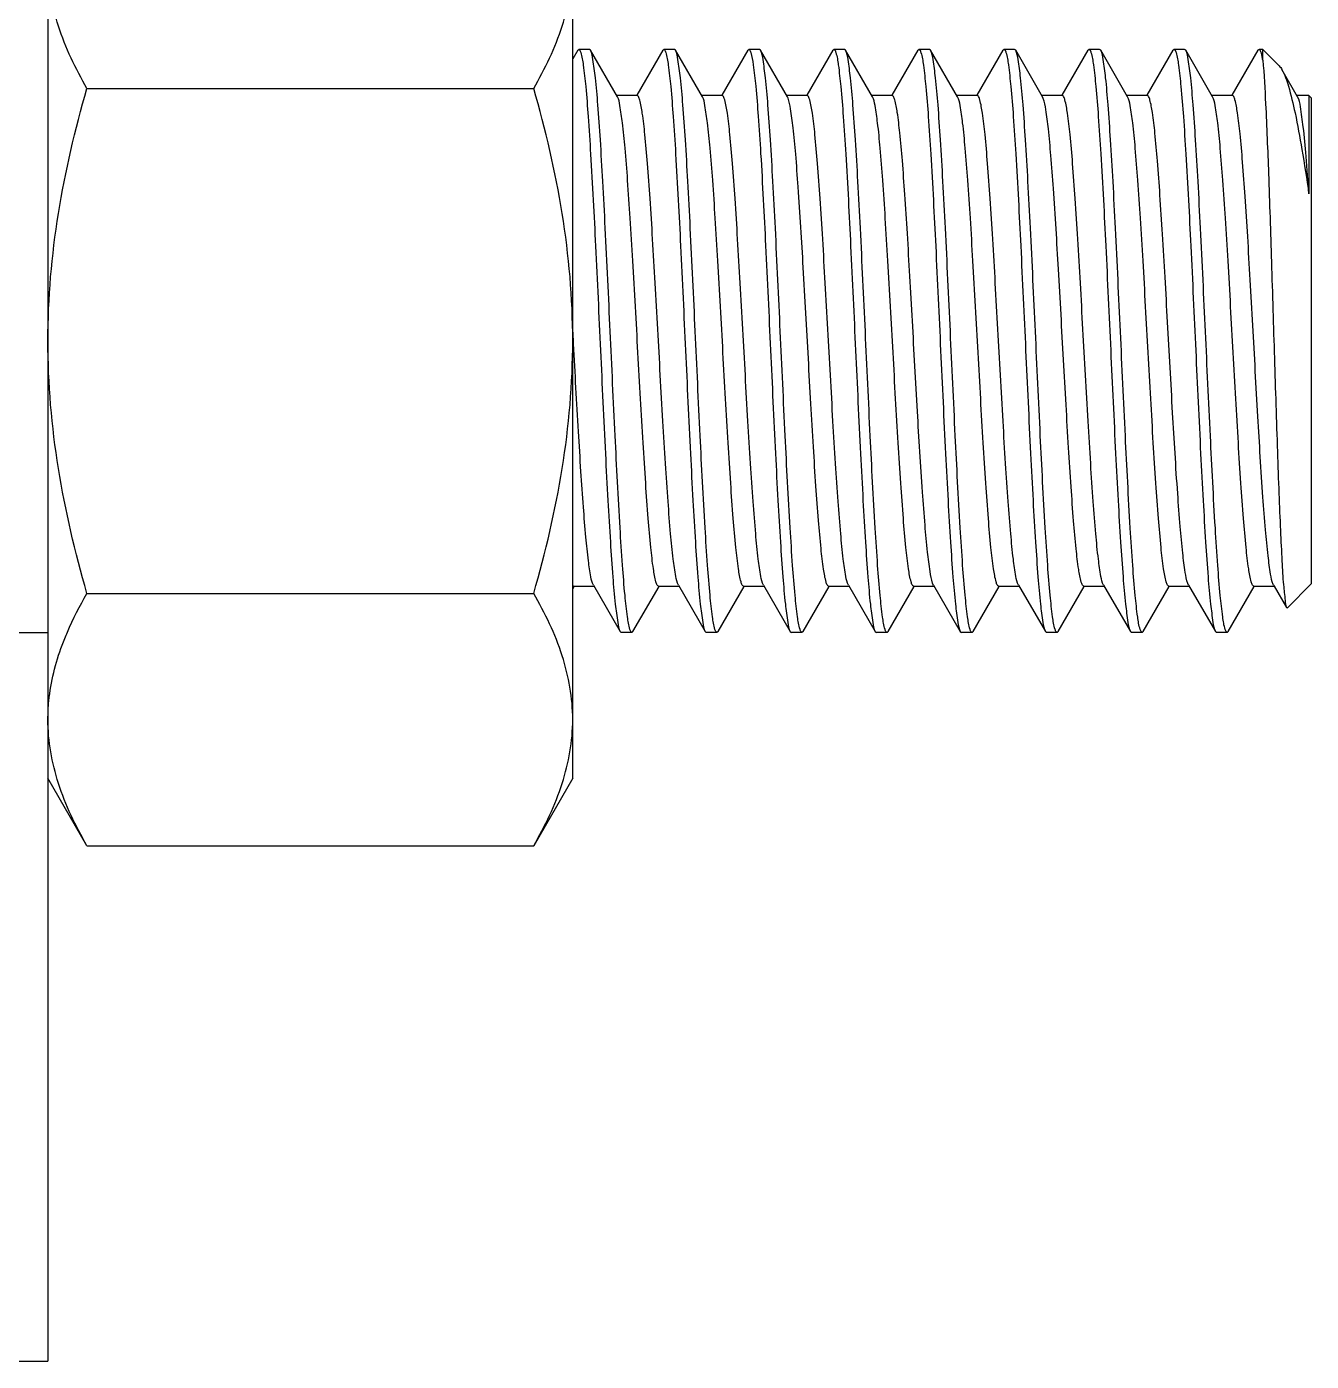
# Model space of a CAD drawing. Extents: x 27938 to 1507990, y 110129 to 923079.
# Drawn here: x 666196.1 to 666503.2, y 339474.1 to 339793.1 of the extents above; entities that cross this region are included whole.
import ezdxf

# ---------------------------------------------------------------- set-up
doc = ezdxf.new("R2010")
doc.units = 0
doc.header["$LTSCALE"] = 1000
doc.header["$MEASUREMENT"] = 0

msp = doc.modelspace()

# ---------------------------------------------------------------- linework, layer by layer
at = {"linetype": 'Continuous'}
for p, q in [((666201.14, 339929.75), (666201.14, 339474.06)), ((666326.59, 339613.48), (666326.59, 339822.52)), ((666327.78, 339787.47), (666326.59, 339785.42)), ((666327.78, 339787.47), (666328.04, 339787.69)), ((666330.58, 339787.69), (666328.04, 339787.69)), ((666330.58, 339787.69), (666328.04, 339787.69)), ((666328.04, 339787.69), (666328.08, 339787.69)), ((666330.84, 339787.47), (666330.58, 339787.69)), ((666337.26, 339776.39), (666330.84, 339787.47)), ((666348.11, 339787.47), (666341.88, 339776.72)), ((666348.11, 339787.47), (666348.37, 339787.69)), ((666350.91, 339787.69), (666348.37, 339787.69)), ((666350.91, 339787.69), (666348.37, 339787.69)), ((666348.37, 339787.69), (666348.4, 339787.69)), ((666351.17, 339787.47), (666350.91, 339787.69)), ((666357.59, 339776.39), (666351.17, 339787.47)), ((666368.43, 339787.47), (666362.21, 339776.72)), ((666368.43, 339787.47), (666368.69, 339787.69)), ((666371.23, 339787.69), (666368.69, 339787.69)), ((666371.23, 339787.69), (666368.69, 339787.69)), ((666368.69, 339787.69), (666368.73, 339787.69)), ((666371.49, 339787.47), (666371.23, 339787.69)), ((666377.91, 339776.39), (666371.49, 339787.47)), ((666388.76, 339787.47), (666382.53, 339776.72)), ((666388.76, 339787.47), (666389.02, 339787.69)), ((666391.56, 339787.69), (666389.02, 339787.69)), ((666391.56, 339787.69), (666389.02, 339787.69)), ((666389.02, 339787.69), (666389.06, 339787.69)), ((666391.82, 339787.47), (666391.56, 339787.69)), ((666398.24, 339776.39), (666391.82, 339787.47)), ((666409.09, 339787.47), (666402.86, 339776.72)), ((666409.09, 339787.47), (666409.35, 339787.69)), ((666411.89, 339787.69), (666409.35, 339787.69)), ((666411.89, 339787.69), (666409.35, 339787.69)), ((666409.35, 339787.69), (666409.39, 339787.69)), ((666412.15, 339787.47), (666411.89, 339787.69)), ((666418.57, 339776.39), (666412.15, 339787.47)), ((666429.42, 339787.47), (666423.19, 339776.72)), ((666429.42, 339787.47), (666429.68, 339787.69)), ((666432.22, 339787.69), (666429.68, 339787.69)), ((666432.22, 339787.69), (666429.68, 339787.69)), ((666429.68, 339787.69), (666429.72, 339787.69)), ((666432.48, 339787.47), (666432.22, 339787.69)), ((666438.9, 339776.39), (666432.48, 339787.47)), ((666449.75, 339787.47), (666443.52, 339776.72)), ((666449.75, 339787.47), (666450.01, 339787.69)), ((666452.55, 339787.69), (666450.01, 339787.69)), ((666452.55, 339787.69), (666450.01, 339787.69)), ((666450.01, 339787.69), (666450.04, 339787.69)), ((666452.81, 339787.47), (666452.55, 339787.69)), ((666459.23, 339776.39), (666452.81, 339787.47)), ((666470.07, 339787.47), (666463.85, 339776.72)), ((666470.07, 339787.47), (666470.33, 339787.69)), ((666472.87, 339787.69), (666470.33, 339787.69)), ((666472.87, 339787.69), (666470.33, 339787.69)), ((666470.33, 339787.69), (666470.37, 339787.69)), ((666473.13, 339787.47), (666472.87, 339787.69)), ((666479.55, 339776.39), (666473.13, 339787.47)), ((666490.4, 339787.47), (666484.17, 339776.72)), ((666490.66, 339787.69), (666490.4, 339787.47)), ((666491.54, 339787.69), (666490.66, 339787.69)), ((666495.48, 339783.75), (666491.54, 339787.69)), ((666491.54, 339785.15), (666491.54, 339787.69)), ((666499.88, 339776.39), (666496.13, 339782.86)), ((666210.47, 339778.34), (666317.26, 339778.34)), ((666341.99, 339776.66), (666337.1, 339776.66)), ((666362.32, 339776.66), (666357.43, 339776.66)), ((666382.65, 339776.66), (666377.76, 339776.66)), ((666378.07, 339776.06), (666377.91, 339776.39)), ((666402.98, 339776.66), (666398.09, 339776.66)), ((666423.31, 339776.66), (666418.42, 339776.66)), ((666443.63, 339776.66), (666438.74, 339776.66)), ((666439.09, 339775.97), (666438.9, 339776.39)), ((666463.96, 339776.66), (666459.07, 339776.66)), ((666484.29, 339776.66), (666479.4, 339776.66)), ((666502.57, 339776.66), (666499.73, 339776.66)), ((666503.15, 339776.08), (666502.57, 339776.66)), ((666502.57, 339776.66), (666502.57, 339753.19)), ((666503.15, 339776.08), (666503.15, 339659.92)), ((666326.75, 339718), (666326.59, 339720.84)), ((666326.79, 339717.27), (666326.75, 339718)), ((666326.59, 339658.73), (666326.9, 339659.27)), ((666326.79, 339659.33), (666331.68, 339659.33)), ((666331.52, 339659.6), (666337.94, 339648.52)), ((666341, 339648.52), (666347.23, 339659.27)), ((666347.11, 339659.33), (666352, 339659.33)), ((666351.85, 339659.6), (666358.27, 339648.52)), ((666361.33, 339648.52), (666367.56, 339659.27)), ((666367.44, 339659.33), (666372.33, 339659.33)), ((666372.18, 339659.6), (666378.6, 339648.52)), ((666381.66, 339648.52), (666387.88, 339659.27)), ((666387.77, 339659.33), (666392.66, 339659.33)), ((666392.51, 339659.6), (666398.93, 339648.52)), ((666401.99, 339648.52), (666408.21, 339659.27)), ((666408.1, 339659.33), (666412.99, 339659.33)), ((666412.83, 339659.6), (666419.25, 339648.52)), ((666422.31, 339648.52), (666428.54, 339659.27)), ((666428.43, 339659.33), (666433.32, 339659.33)), ((666433.16, 339659.6), (666439.58, 339648.52)), ((666442.64, 339648.52), (666448.87, 339659.27)), ((666448.75, 339659.33), (666453.64, 339659.33)), ((666453.49, 339659.6), (666459.91, 339648.52)), ((666462.97, 339648.52), (666469.2, 339659.27)), ((666469.08, 339659.33), (666473.97, 339659.33)), ((666473.82, 339659.6), (666473.63, 339660.01)), ((666473.82, 339659.6), (666480.24, 339648.52)), ((666483.3, 339648.52), (666489.52, 339659.27)), ((666489.41, 339659.33), (666494.3, 339659.33)), ((666494.15, 339659.6), (666494.04, 339659.8)), ((666494.15, 339659.6), (666494.3, 339659.33)), ((666494.3, 339659.33), (666497.25, 339654.25)), ((666503.15, 339659.92), (666497.43, 339654.19)), ((666210.47, 339657.65), (666317.26, 339657.65)), ((666497.25, 339654.25), (666497.43, 339654.19)), ((666131.44, 339648.3), (666201.14, 339648.3)), ((666337.94, 339648.52), (666338.2, 339648.3)), ((666340.74, 339648.3), (666338.2, 339648.3)), ((666340.74, 339648.3), (666338.2, 339648.3)), ((666340.74, 339648.3), (666340.7, 339648.3)), ((666341, 339648.52), (666340.74, 339648.3)), ((666358.27, 339648.52), (666358.53, 339648.3)), ((666361.07, 339648.3), (666358.53, 339648.3)), ((666361.07, 339648.3), (666358.53, 339648.3)), ((666361.07, 339648.3), (666361.03, 339648.3)), ((666361.33, 339648.52), (666361.07, 339648.3)), ((666378.6, 339648.52), (666378.86, 339648.3)), ((666381.4, 339648.3), (666378.86, 339648.3)), ((666381.4, 339648.3), (666378.86, 339648.3)), ((666381.4, 339648.3), (666381.36, 339648.3)), ((666381.66, 339648.52), (666381.4, 339648.3)), ((666398.93, 339648.52), (666399.19, 339648.3)), ((666401.73, 339648.3), (666399.19, 339648.3)), ((666401.73, 339648.3), (666399.19, 339648.3)), ((666401.73, 339648.3), (666401.69, 339648.3)), ((666401.99, 339648.52), (666401.73, 339648.3)), ((666419.25, 339648.52), (666419.51, 339648.3)), ((666422.05, 339648.3), (666419.51, 339648.3)), ((666422.05, 339648.3), (666419.51, 339648.3)), ((666422.05, 339648.3), (666422.02, 339648.3)), ((666422.31, 339648.52), (666422.05, 339648.3)), ((666439.58, 339648.52), (666439.84, 339648.3)), ((666442.38, 339648.3), (666439.84, 339648.3)), ((666442.38, 339648.3), (666439.84, 339648.3)), ((666442.38, 339648.3), (666442.34, 339648.3)), ((666442.64, 339648.52), (666442.38, 339648.3)), ((666459.91, 339648.52), (666460.17, 339648.3)), ((666462.71, 339648.3), (666460.17, 339648.3)), ((666462.71, 339648.3), (666460.17, 339648.3)), ((666462.71, 339648.3), (666462.67, 339648.3)), ((666462.97, 339648.52), (666462.71, 339648.3)), ((666480.24, 339648.52), (666480.5, 339648.3)), ((666483.04, 339648.3), (666480.5, 339648.3)), ((666483.04, 339648.3), (666480.5, 339648.3)), ((666483.04, 339648.3), (666483, 339648.3)), ((666483.3, 339648.52), (666483.04, 339648.3)), ((666210.47, 339597.31), (666201.14, 339613.48)), ((666326.59, 339613.48), (666317.26, 339597.31)), ((666210.47, 339597.31), (666317.26, 339597.31)), ((666131.44, 339474.06), (666201.14, 339474.06))]:
    msp.add_line(p, q, dxfattribs=at)
for points, knots in [([(666210.47, 339778.34), (666207.74, 339783.08), (666203.07, 339792.7), (666201.14, 339803.36), (666201.14, 339808.51)], [0, 0, 0, 0, 0.514931, 1, 1, 1, 1]), ([(666317.26, 339778.34), (666319.99, 339783.08), (666324.66, 339792.7), (666326.59, 339803.36), (666326.59, 339808.51)], [0, 0, 0, 0, 0.514931, 1, 1, 1, 1]), ([(666328.08, 339787.69), (666328.12, 339787.68), (666328.36, 339787.49), (666328.44, 339787.18), (666328.51, 339786.95)], [0, 0, 0, 0, 0.14607, 1, 1, 1, 1]), ([(666328.51, 339786.95), (666328.82, 339785.98), (666329.22, 339783.25), (666329.79, 339778.14), (666330.34, 339771.03), (666331.16, 339758.33), (666332.11, 339739.68), (666333.22, 339715.8), (666334.16, 339695.51), (666334.96, 339680.25), (666335.53, 339670.42), (666336.11, 339662.18), (666336.63, 339655.74), (666337.25, 339651.44), (666337.57, 339649.17), (666337.94, 339648.52)], [0, 0, 0, 0, 0.021893, 0.059338, 0.11121, 0.175832, 0.33449, 0.514559, 0.692469, 0.77323, 0.844901, 0.90513, 0.951948, 0.983856, 1, 1, 1, 1]), ([(666340.27, 339649.04), (666339.96, 339650.01), (666339.56, 339652.74), (666338.99, 339657.84), (666338.44, 339664.95), (666337.62, 339677.65), (666336.67, 339696.3), (666335.56, 339720.18), (666334.62, 339740.47), (666333.82, 339755.74), (666333.25, 339765.57), (666332.67, 339773.81), (666332.15, 339780.25), (666331.53, 339784.55), (666331.21, 339786.82), (666330.84, 339787.47)], [0, 0, 0, 0, 0.02187, 0.059297, 0.111154, 0.175764, 0.334422, 0.514507, 0.692435, 0.773208, 0.844889, 0.905123, 0.951944, 0.983855, 1, 1, 1, 1]), ([(666348.4, 339787.69), (666348.45, 339787.68), (666348.69, 339787.49), (666348.76, 339787.19), (666348.84, 339786.96)], [0, 0, 0, 0, 0.146483, 1, 1, 1, 1]), ([(666348.84, 339786.96), (666349.14, 339785.99), (666349.54, 339783.26), (666350.11, 339778.16), (666350.66, 339771.06), (666351.49, 339758.36), (666352.44, 339739.71), (666353.55, 339715.82), (666354.49, 339695.53), (666355.29, 339680.26), (666355.86, 339670.43), (666356.44, 339662.18), (666356.96, 339655.74), (666357.57, 339651.44), (666357.9, 339649.17), (666358.27, 339648.52)], [0, 0, 0, 0, 0.021833, 0.05923, 0.111064, 0.175659, 0.33431, 0.514413, 0.692368, 0.773157, 0.844855, 0.905103, 0.951934, 0.983852, 1, 1, 1, 1]), ([(666360.6, 339649.04), (666360.29, 339650.01), (666359.89, 339652.74), (666359.32, 339657.85), (666358.77, 339664.96), (666357.95, 339677.66), (666356.99, 339696.31), (666355.89, 339720.19), (666354.94, 339740.48), (666354.15, 339755.74), (666353.58, 339765.57), (666352.99, 339773.81), (666352.48, 339780.25), (666351.86, 339784.55), (666351.54, 339786.82), (666351.17, 339787.47)], [0, 0, 0, 0, 0.02189, 0.059333, 0.111204, 0.175825, 0.334482, 0.514553, 0.692464, 0.773225, 0.844897, 0.905128, 0.951947, 0.983856, 1, 1, 1, 1]), ([(666368.73, 339787.69), (666368.77, 339787.68), (666369.01, 339787.5), (666369.08, 339787.2), (666369.16, 339786.97)], [0, 0, 0, 0, 0.14739, 1, 1, 1, 1]), ([(666369.16, 339786.97), (666369.47, 339786.02), (666369.87, 339783.3), (666370.44, 339778.21), (666370.99, 339771.12), (666371.81, 339758.42), (666372.77, 339739.78), (666373.87, 339715.88), (666374.82, 339695.57), (666375.61, 339680.29), (666376.18, 339670.45), (666376.77, 339662.2), (666377.29, 339655.75), (666377.9, 339651.45), (666378.22, 339649.17), (666378.6, 339648.52)], [0, 0, 0, 0, 0.021699, 0.058987, 0.110742, 0.175283, 0.333897, 0.514056, 0.692114, 0.772961, 0.844719, 0.905022, 0.951896, 0.98384, 1, 1, 1, 1]), ([(666380.93, 339649.04), (666380.62, 339650), (666380.22, 339652.73), (666379.65, 339657.83), (666379.1, 339664.93), (666378.28, 339677.64), (666377.32, 339696.28), (666376.22, 339720.17), (666375.27, 339740.46), (666374.48, 339755.73), (666373.91, 339765.57), (666373.32, 339773.81), (666372.81, 339780.25), (666372.19, 339784.55), (666371.87, 339786.82), (666371.49, 339787.47)], [0, 0, 0, 0, 0.021836, 0.059237, 0.111077, 0.175677, 0.334321, 0.514424, 0.692372, 0.773156, 0.844853, 0.905103, 0.951936, 0.983852, 1, 1, 1, 1]), ([(666389.06, 339787.69), (666389.1, 339787.68), (666389.34, 339787.49), (666389.42, 339787.19), (666389.49, 339786.95)], [0, 0, 0, 0, 0.146196, 1, 1, 1, 1]), ([(666389.49, 339786.95), (666389.8, 339785.99), (666390.2, 339783.25), (666390.77, 339778.15), (666391.32, 339771.04), (666392.15, 339758.34), (666393.1, 339739.69), (666394.2, 339715.81), (666395.15, 339695.52), (666395.95, 339680.25), (666396.51, 339670.42), (666397.1, 339662.18), (666397.61, 339655.74), (666398.23, 339651.44), (666398.55, 339649.17), (666398.93, 339648.52)], [0, 0, 0, 0, 0.021874, 0.059306, 0.111169, 0.175785, 0.334437, 0.514518, 0.69244, 0.773206, 0.844885, 0.905122, 0.951944, 0.983855, 1, 1, 1, 1]), ([(666401.26, 339649.02), (666400.95, 339649.98), (666400.55, 339652.7), (666399.98, 339657.79), (666399.43, 339664.89), (666398.61, 339677.58), (666397.65, 339696.23), (666396.55, 339720.13), (666395.6, 339740.43), (666394.8, 339755.71), (666394.24, 339765.55), (666393.65, 339773.8), (666393.13, 339780.24), (666392.52, 339784.55), (666392.2, 339786.82), (666391.82, 339787.47)], [0, 0, 0, 0, 0.021728, 0.059039, 0.110811, 0.175364, 0.333989, 0.514137, 0.692171, 0.773007, 0.844751, 0.905041, 0.951904, 0.983842, 1, 1, 1, 1]), ([(666409.39, 339787.69), (666409.43, 339787.68), (666409.67, 339787.49), (666409.75, 339787.18), (666409.82, 339786.95)], [0, 0, 0, 0, 0.146015, 1, 1, 1, 1]), ([(666409.82, 339786.95), (666410.13, 339785.98), (666410.53, 339783.24), (666411.1, 339778.14), (666411.65, 339771.03), (666412.47, 339758.32), (666413.43, 339739.68), (666414.53, 339715.79), (666415.48, 339695.51), (666416.27, 339680.25), (666416.84, 339670.42), (666417.43, 339662.18), (666417.94, 339655.74), (666418.56, 339651.44), (666418.88, 339649.17), (666419.25, 339648.52)], [0, 0, 0, 0, 0.021902, 0.059353, 0.11123, 0.175855, 0.334516, 0.514581, 0.692484, 0.773243, 0.844911, 0.905136, 0.951951, 0.983857, 1, 1, 1, 1]), ([(666421.58, 339649.04), (666421.27, 339650.01), (666420.87, 339652.74), (666420.3, 339657.85), (666419.75, 339664.96), (666418.93, 339677.66), (666417.98, 339696.31), (666416.87, 339720.19), (666415.93, 339740.48), (666415.13, 339755.74), (666414.56, 339765.57), (666413.98, 339773.81), (666413.46, 339780.25), (666412.85, 339784.55), (666412.52, 339786.82), (666412.15, 339787.47)], [0, 0, 0, 0, 0.021885, 0.059324, 0.11119, 0.175807, 0.334466, 0.514541, 0.692458, 0.773225, 0.8449, 0.90513, 0.951948, 0.983856, 1, 1, 1, 1]), ([(666429.72, 339787.69), (666429.76, 339787.68), (666430, 339787.49), (666430.07, 339787.19), (666430.15, 339786.96)], [0, 0, 0, 0, 0.146759, 1, 1, 1, 1]), ([(666430.15, 339786.96), (666430.46, 339786), (666430.85, 339783.27), (666431.42, 339778.18), (666431.97, 339771.08), (666432.8, 339758.38), (666433.75, 339739.73), (666434.86, 339715.84), (666435.8, 339695.54), (666436.6, 339680.27), (666437.17, 339670.43), (666437.75, 339662.19), (666438.27, 339655.74), (666438.88, 339651.45), (666439.21, 339649.17), (666439.58, 339648.52)], [0, 0, 0, 0, 0.021792, 0.059156, 0.110966, 0.175545, 0.334187, 0.514308, 0.692293, 0.7731, 0.844815, 0.905079, 0.951923, 0.983848, 1, 1, 1, 1]), ([(666441.91, 339649.04), (666441.6, 339650.01), (666441.2, 339652.74), (666440.63, 339657.84), (666440.08, 339664.95), (666439.26, 339677.66), (666438.31, 339696.3), (666437.2, 339720.19), (666436.26, 339740.47), (666435.46, 339755.74), (666434.89, 339765.57), (666434.31, 339773.81), (666433.79, 339780.25), (666433.17, 339784.55), (666432.85, 339786.82), (666432.48, 339787.47)], [0, 0, 0, 0, 0.021878, 0.059312, 0.111177, 0.175794, 0.334448, 0.514526, 0.692445, 0.773211, 0.844888, 0.905123, 0.951945, 0.983855, 1, 1, 1, 1]), ([(666450.04, 339787.69), (666450.08, 339787.68), (666450.32, 339787.49), (666450.4, 339787.19), (666450.47, 339786.96)], [0, 0, 0, 0, 0.146768, 1, 1, 1, 1]), ([(666450.47, 339786.96), (666450.78, 339786), (666451.18, 339783.27), (666451.75, 339778.18), (666452.3, 339771.08), (666453.13, 339758.38), (666454.08, 339739.73), (666455.19, 339715.84), (666456.13, 339695.54), (666456.93, 339680.27), (666457.5, 339670.43), (666458.08, 339662.19), (666458.6, 339655.74), (666459.21, 339651.45), (666459.54, 339649.17), (666459.91, 339648.52)], [0, 0, 0, 0, 0.021791, 0.059155, 0.110967, 0.175548, 0.334182, 0.514304, 0.692288, 0.773093, 0.844809, 0.905077, 0.951923, 0.983848, 1, 1, 1, 1]), ([(666462.24, 339649.03), (666461.93, 339649.99), (666461.53, 339652.71), (666460.96, 339657.8), (666460.41, 339664.9), (666459.59, 339677.6), (666458.64, 339696.25), (666457.53, 339720.14), (666456.59, 339740.44), (666455.79, 339755.72), (666455.22, 339765.56), (666454.63, 339773.8), (666454.12, 339780.25), (666453.5, 339784.55), (666453.18, 339786.82), (666452.81, 339787.47)], [0, 0, 0, 0, 0.021768, 0.059112, 0.11091, 0.17548, 0.33411, 0.514241, 0.692243, 0.773059, 0.844786, 0.905063, 0.951916, 0.983846, 1, 1, 1, 1]), ([(666470.37, 339787.69), (666470.41, 339787.68), (666470.66, 339787.49), (666470.73, 339787.19), (666470.81, 339786.95)], [0, 0, 0, 0, 0.146155, 1, 1, 1, 1]), ([(666470.81, 339786.95), (666471.11, 339785.98), (666471.51, 339783.25), (666472.08, 339778.15), (666472.63, 339771.04), (666473.46, 339758.33), (666474.41, 339739.69), (666475.52, 339715.8), (666476.46, 339695.52), (666477.26, 339680.25), (666477.83, 339670.42), (666478.41, 339662.18), (666478.93, 339655.74), (666479.54, 339651.44), (666479.86, 339649.17), (666480.24, 339648.52)], [0, 0, 0, 0, 0.02188, 0.059316, 0.111182, 0.1758, 0.334454, 0.51453, 0.692448, 0.773213, 0.844889, 0.905123, 0.951945, 0.983855, 1, 1, 1, 1]), ([(666482.57, 339649.03), (666482.26, 339649.99), (666481.86, 339652.71), (666481.29, 339657.8), (666480.74, 339664.9), (666479.92, 339677.6), (666478.96, 339696.25), (666477.86, 339720.14), (666476.91, 339740.44), (666476.12, 339755.72), (666475.55, 339765.56), (666474.96, 339773.8), (666474.45, 339780.25), (666473.83, 339784.55), (666473.51, 339786.82), (666473.13, 339787.47)], [0, 0, 0, 0, 0.021766, 0.059108, 0.110903, 0.175472, 0.334108, 0.51424, 0.692244, 0.773062, 0.844789, 0.905064, 0.951915, 0.983846, 1, 1, 1, 1]), ([(666490.91, 339787.49), (666490.88, 339787.54), (666490.81, 339787.64), (666490.71, 339787.69), (666490.66, 339787.69)], [0, 0, 0, 0, 0.595459, 1, 1, 1, 1]), ([(666491.54, 339785.15), (666491.49, 339785.42), (666491.33, 339786.21), (666491.18, 339787.03), (666490.91, 339787.49)], [0, 0, 0, 0, 0.346578, 1, 1, 1, 1]), ([(666491.54, 339785.15), (666491.88, 339781.67), (666492.35, 339772.62), (666493, 339756.55), (666493.65, 339736.26), (666494.32, 339714.09), (666494.9, 339695.62), (666495.39, 339681.89), (666495.73, 339673.15), (666496.11, 339665.89), (666496.39, 339660.28), (666496.84, 339656.66), (666496.96, 339654.75), (666497.25, 339654.25)], [0, 0, 0, 0, 0.079873, 0.207357, 0.368394, 0.544526, 0.714953, 0.791458, 0.858883, 0.915067, 0.958179, 0.986787, 1, 1, 1, 1]), ([(666496.13, 339782.86), (666496.84, 339781.64), (666497.98, 339778.16), (666499.49, 339771.79), (666501.05, 339763.18), (666502.05, 339756.73), (666502.57, 339753.19)], [0, 0, 0, 0, 0.139011, 0.356589, 0.647179, 1, 1, 1, 1]), ([(666201.14, 339718), (666201.14, 339728.2), (666202.92, 339748.63), (666207.64, 339768.54), (666210.47, 339778.34)], [0, 0, 0, 0, 0.499896, 1, 1, 1, 1]), ([(666326.59, 339718), (666326.59, 339728.2), (666324.81, 339748.63), (666320.09, 339768.54), (666317.26, 339778.34)], [0, 0, 0, 0, 0.499896, 1, 1, 1, 1]), ([(666347.11, 339659.33), (666346.98, 339659.33), (666346.68, 339659.75), (666346.28, 339661.1), (666345.74, 339664.21), (666345.19, 339669.22), (666344.59, 339676.05), (666343.99, 339684.37), (666343.39, 339693.92), (666342.79, 339704.33), (666341.98, 339718.85), (666341.2, 339733.24), (666340.37, 339746.97), (666339.77, 339755.95), (666339.17, 339763.55), (666338.62, 339769.54), (666337.99, 339773.6), (666337.63, 339775.76), (666337.26, 339776.39)], [0, 0, 0, 0, 0.003456, 0.010692, 0.037889, 0.081613, 0.140406, 0.212192, 0.2944, 0.384075, 0.477989, 0.664972, 0.751304, 0.828651, 0.894236, 0.945722, 0.981321, 1, 1, 1, 1]), ([(666351.85, 339659.6), (666351.48, 339660.24), (666351.11, 339662.39), (666350.49, 339666.46), (666349.94, 339672.44), (666349.33, 339680.04), (666348.74, 339689.02), (666347.91, 339702.75), (666347.13, 339717.14), (666346.32, 339731.66), (666345.72, 339742.07), (666345.11, 339751.62), (666344.52, 339759.94), (666343.92, 339766.77), (666343.37, 339771.79), (666342.83, 339774.89), (666342.43, 339776.24), (666342.13, 339776.66), (666341.99, 339776.66)], [0, 0, 0, 0, 0.01868, 0.054278, 0.105764, 0.171348, 0.248694, 0.335027, 0.52201, 0.615925, 0.705601, 0.787809, 0.859593, 0.918386, 0.962109, 0.989306, 0.996546, 1, 1, 1, 1]), ([(666367.44, 339659.33), (666367.31, 339659.33), (666367.01, 339659.75), (666366.61, 339661.1), (666366.07, 339664.21), (666365.51, 339669.22), (666364.92, 339676.05), (666364.32, 339684.37), (666363.72, 339693.92), (666363.12, 339704.33), (666362.31, 339718.85), (666361.53, 339733.24), (666360.7, 339746.97), (666360.1, 339755.95), (666359.5, 339763.55), (666358.94, 339769.54), (666358.32, 339773.6), (666357.95, 339775.76), (666357.59, 339776.39)], [0, 0, 0, 0, 0.003456, 0.010693, 0.037891, 0.081614, 0.140408, 0.212192, 0.2944, 0.384075, 0.47799, 0.664974, 0.751306, 0.828653, 0.894237, 0.945723, 0.981321, 1, 1, 1, 1]), ([(666372.18, 339659.6), (666371.81, 339660.24), (666371.44, 339662.39), (666370.82, 339666.46), (666370.27, 339672.44), (666369.66, 339680.04), (666369.07, 339689.02), (666368.24, 339702.75), (666367.45, 339717.14), (666366.65, 339731.66), (666366.04, 339742.07), (666365.44, 339751.62), (666364.85, 339759.94), (666364.25, 339766.77), (666363.7, 339771.79), (666363.15, 339774.89), (666362.75, 339776.24), (666362.46, 339776.66), (666362.32, 339776.66)], [0, 0, 0, 0, 0.018679, 0.054277, 0.105763, 0.171348, 0.248694, 0.335027, 0.52201, 0.615925, 0.7056, 0.787807, 0.859593, 0.918386, 0.96211, 0.989308, 0.996544, 1, 1, 1, 1]), ([(666387.77, 339659.33), (666387.64, 339659.33), (666387.34, 339659.74), (666386.95, 339661.04), (666386.42, 339664.06), (666385.87, 339668.92), (666385.28, 339675.56), (666384.7, 339683.66), (666384.1, 339692.97), (666383.51, 339703.15), (666382.72, 339717.44), (666381.77, 339734.71), (666380.79, 339751), (666379.95, 339762.15), (666379.38, 339768.39), (666378.8, 339772.85), (666378.39, 339775.24), (666378.07, 339776.06)], [0, 0, 0, 0, 0.003387, 0.010439, 0.0369, 0.079457, 0.136743, 0.2068, 0.287199, 0.375139, 0.467553, 0.652855, 0.817457, 0.884687, 0.938635, 0.97747, 1, 1, 1, 1]), ([(666392.51, 339659.6), (666392.14, 339660.23), (666391.77, 339662.39), (666391.15, 339666.46), (666390.6, 339672.44), (666389.99, 339680.04), (666389.39, 339689.02), (666388.57, 339702.75), (666387.78, 339717.14), (666386.98, 339731.66), (666386.37, 339742.07), (666385.77, 339751.62), (666385.18, 339759.94), (666384.58, 339766.77), (666384.02, 339771.79), (666383.48, 339774.89), (666383.08, 339776.24), (666382.79, 339776.66), (666382.65, 339776.66)], [0, 0, 0, 0, 0.01868, 0.054279, 0.105765, 0.17135, 0.248697, 0.335029, 0.522011, 0.615926, 0.705601, 0.787809, 0.859595, 0.918388, 0.962111, 0.989308, 0.996545, 1, 1, 1, 1]), ([(666408.1, 339659.33), (666407.96, 339659.33), (666407.67, 339659.75), (666407.26, 339661.1), (666406.72, 339664.21), (666406.17, 339669.22), (666405.57, 339676.05), (666404.98, 339684.37), (666404.38, 339693.92), (666403.77, 339704.33), (666402.97, 339718.85), (666402.18, 339733.24), (666401.35, 339746.97), (666400.76, 339755.95), (666400.15, 339763.55), (666399.6, 339769.54), (666398.98, 339773.6), (666398.61, 339775.76), (666398.24, 339776.39)], [0, 0, 0, 0, 0.003455, 0.010692, 0.037889, 0.081612, 0.140406, 0.212191, 0.294399, 0.384075, 0.477989, 0.664972, 0.751304, 0.82865, 0.894235, 0.945722, 0.981321, 1, 1, 1, 1]), ([(666412.62, 339660.11), (666412.31, 339661), (666411.89, 339663.49), (666411.32, 339668.1), (666410.75, 339674.45), (666409.91, 339685.65), (666408.94, 339701.93), (666408, 339719.14), (666407.21, 339733.33), (666406.62, 339743.41), (666406.03, 339752.62), (666405.45, 339760.63), (666404.86, 339767.19), (666404.32, 339772), (666403.79, 339774.97), (666403.4, 339776.26), (666403.11, 339776.66), (666402.98, 339776.66)], [0, 0, 0, 0, 0.024104, 0.064245, 0.119183, 0.187069, 0.352029, 0.536643, 0.62845, 0.715691, 0.795361, 0.864724, 0.921406, 0.963495, 0.989662, 0.996639, 1, 1, 1, 1]), ([(666428.43, 339659.33), (666428.29, 339659.33), (666427.99, 339659.75), (666427.59, 339661.1), (666427.05, 339664.21), (666426.5, 339669.22), (666425.9, 339676.05), (666425.31, 339684.37), (666424.7, 339693.92), (666424.1, 339704.33), (666423.29, 339718.85), (666422.51, 339733.24), (666421.68, 339746.97), (666421.09, 339755.95), (666420.48, 339763.55), (666419.93, 339769.54), (666419.31, 339773.6), (666418.94, 339775.76), (666418.57, 339776.39)], [0, 0, 0, 0, 0.003456, 0.010693, 0.037891, 0.081614, 0.140408, 0.212193, 0.2944, 0.384075, 0.47799, 0.664974, 0.751306, 0.828653, 0.894237, 0.945723, 0.981321, 1, 1, 1, 1]), ([(666433.16, 339659.6), (666432.79, 339660.24), (666432.42, 339662.39), (666431.8, 339666.46), (666431.25, 339672.44), (666430.65, 339680.04), (666430.05, 339689.02), (666429.22, 339702.75), (666428.44, 339717.14), (666427.63, 339731.66), (666427.03, 339742.07), (666426.43, 339751.62), (666425.83, 339759.94), (666425.23, 339766.77), (666424.68, 339771.79), (666424.14, 339774.89), (666423.74, 339776.24), (666423.44, 339776.66), (666423.31, 339776.66)], [0, 0, 0, 0, 0.018679, 0.054277, 0.105763, 0.171347, 0.248694, 0.335027, 0.52201, 0.615925, 0.7056, 0.787807, 0.859592, 0.918386, 0.962109, 0.989307, 0.996544, 1, 1, 1, 1]), ([(666448.75, 339659.33), (666448.62, 339659.33), (666448.33, 339659.73), (666447.94, 339661.03), (666447.41, 339664.02), (666446.86, 339668.86), (666446.28, 339675.46), (666445.69, 339683.51), (666445.1, 339692.76), (666444.51, 339702.89), (666443.72, 339717.12), (666442.77, 339734.37), (666441.8, 339750.65), (666440.96, 339761.83), (666440.39, 339768.13), (666439.81, 339772.67), (666439.4, 339775.11), (666439.09, 339775.97)], [0, 0, 0, 0, 0.003373, 0.010385, 0.036689, 0.078996, 0.13596, 0.205646, 0.285655, 0.373222, 0.465313, 0.650248, 0.815042, 0.882623, 0.937099, 0.976631, 1, 1, 1, 1]), ([(666453.49, 339659.6), (666453.12, 339660.23), (666452.75, 339662.39), (666452.13, 339666.46), (666451.58, 339672.44), (666450.97, 339680.04), (666450.38, 339689.02), (666449.55, 339702.75), (666448.77, 339717.14), (666447.96, 339731.66), (666447.36, 339742.07), (666446.75, 339751.62), (666446.16, 339759.94), (666445.56, 339766.77), (666445.01, 339771.79), (666444.47, 339774.89), (666444.07, 339776.24), (666443.77, 339776.66), (666443.63, 339776.66)], [0, 0, 0, 0, 0.01868, 0.054279, 0.105765, 0.17135, 0.248697, 0.335029, 0.522011, 0.615925, 0.705601, 0.787809, 0.859595, 0.918388, 0.962111, 0.989308, 0.996545, 1, 1, 1, 1]), ([(666469.08, 339659.33), (666468.95, 339659.33), (666468.65, 339659.75), (666468.25, 339661.1), (666467.71, 339664.21), (666467.15, 339669.22), (666466.56, 339676.05), (666465.96, 339684.37), (666465.36, 339693.92), (666464.76, 339704.33), (666463.95, 339718.85), (666463.17, 339733.24), (666462.34, 339746.97), (666461.74, 339755.95), (666461.14, 339763.55), (666460.58, 339769.54), (666459.96, 339773.6), (666459.59, 339775.76), (666459.23, 339776.39)], [0, 0, 0, 0, 0.003455, 0.010692, 0.037889, 0.081612, 0.140405, 0.212191, 0.294399, 0.384075, 0.477989, 0.664971, 0.751303, 0.82865, 0.894235, 0.945721, 0.98132, 1, 1, 1, 1]), ([(666473.63, 339660.01), (666473.32, 339660.87), (666472.91, 339663.3), (666472.33, 339667.83), (666471.76, 339674.12), (666470.92, 339685.3), (666469.94, 339701.58), (666469, 339718.83), (666468.21, 339733.07), (666467.62, 339743.2), (666467.02, 339752.47), (666466.44, 339760.52), (666465.85, 339767.13), (666465.31, 339771.96), (666464.78, 339774.96), (666464.39, 339776.26), (666464.09, 339776.66), (666463.96, 339776.66)], [0, 0, 0, 0, 0.023269, 0.062718, 0.117132, 0.184671, 0.349442, 0.534421, 0.62655, 0.714161, 0.794217, 0.863947, 0.920949, 0.963286, 0.989608, 0.996625, 1, 1, 1, 1]), ([(666489.41, 339659.33), (666489.27, 339659.33), (666488.98, 339659.75), (666488.58, 339661.1), (666488.04, 339664.21), (666487.48, 339669.22), (666486.88, 339676.05), (666486.29, 339684.37), (666485.69, 339693.92), (666485.08, 339704.33), (666484.28, 339718.85), (666483.49, 339733.24), (666482.67, 339746.97), (666482.07, 339755.95), (666481.46, 339763.55), (666480.91, 339769.54), (666480.29, 339773.6), (666479.92, 339775.76), (666479.55, 339776.39)], [0, 0, 0, 0, 0.003455, 0.010693, 0.037891, 0.081614, 0.140407, 0.212192, 0.2944, 0.384075, 0.47799, 0.664974, 0.751306, 0.828653, 0.894237, 0.945723, 0.981321, 1, 1, 1, 1]), ([(666494.04, 339659.8), (666493.71, 339660.57), (666493.31, 339662.87), (666492.72, 339667.2), (666492.15, 339673.36), (666491.3, 339684.45), (666490.32, 339700.75), (666489.37, 339718.07), (666488.57, 339732.44), (666487.97, 339742.7), (666487.38, 339752.09), (666486.79, 339760.26), (666486.2, 339766.97), (666485.65, 339771.88), (666485.11, 339774.93), (666484.72, 339776.25), (666484.42, 339776.66), (666484.29, 339776.66)], [0, 0, 0, 0, 0.021222, 0.058965, 0.112084, 0.178762, 0.343059, 0.528931, 0.621852, 0.710377, 0.791385, 0.862024, 0.919818, 0.962768, 0.989477, 0.996588, 1, 1, 1, 1]), ([(666502.57, 339753.19), (666502.37, 339756.17), (666501.96, 339761.49), (666501.37, 339768.46), (666500.68, 339773.16), (666500.3, 339775.67), (666499.88, 339776.39)], [0, 0, 0, 0, 0.382915, 0.68479, 0.89301, 1, 1, 1, 1]), ([(666210.47, 339657.65), (666207.64, 339667.46), (666202.92, 339687.36), (666201.14, 339707.8), (666201.14, 339718)], [0, 0, 0, 0, 0.500104, 1, 1, 1, 1]), ([(666317.26, 339657.65), (666320.09, 339667.46), (666324.81, 339687.36), (666326.59, 339707.8), (666326.59, 339718)], [0, 0, 0, 0, 0.500104, 1, 1, 1, 1]), ([(666331.52, 339659.6), (666331.17, 339660.2), (666330.81, 339662.22), (666330.22, 339666.02), (666329.69, 339671.6), (666329.1, 339678.71), (666328.53, 339687.13), (666327.73, 339700.13), (666327.17, 339710.29), (666326.79, 339717.27)], [0, 0, 0, 0, 0.035817, 0.103405, 0.201006, 0.325505, 0.472815, 0.638061, 1, 1, 1, 1]), ([(666326.79, 339659.33), (666326.75, 339659.33), (666326.68, 339659.36), (666326.62, 339659.41), (666326.59, 339659.44)], [0, 0, 0, 0, 0.445368, 1, 1, 1, 1]), ([(666204.54, 339645.27), (666204.93, 339646.32), (666206.64, 339650.57), (666208.75, 339654.66), (666210.47, 339657.65)], [0, 0, 0, 0, 0.244807, 1, 1, 1, 1]), ([(666326.59, 339627.48), (666326.59, 339632.63), (666324.66, 339643.29), (666319.99, 339652.91), (666317.26, 339657.65)], [0, 0, 0, 0, 0.485069, 1, 1, 1, 1]), ([(666340.7, 339648.3), (666340.66, 339648.32), (666340.42, 339648.5), (666340.35, 339648.81), (666340.27, 339649.04)], [0, 0, 0, 0, 0.146229, 1, 1, 1, 1]), ([(666361.03, 339648.3), (666360.99, 339648.32), (666360.75, 339648.5), (666360.67, 339648.81), (666360.6, 339649.04)], [0, 0, 0, 0, 0.146092, 1, 1, 1, 1]), ([(666381.36, 339648.3), (666381.32, 339648.32), (666381.08, 339648.5), (666381, 339648.8), (666380.93, 339649.04)], [0, 0, 0, 0, 0.146465, 1, 1, 1, 1]), ([(666401.69, 339648.3), (666401.65, 339648.32), (666401.41, 339648.49), (666401.33, 339648.79), (666401.26, 339649.02)], [0, 0, 0, 0, 0.147196, 1, 1, 1, 1]), ([(666422.02, 339648.3), (666421.97, 339648.32), (666421.73, 339648.5), (666421.66, 339648.81), (666421.58, 339649.04)], [0, 0, 0, 0, 0.146127, 1, 1, 1, 1]), ([(666442.34, 339648.3), (666442.3, 339648.32), (666442.06, 339648.5), (666441.99, 339648.81), (666441.91, 339649.04)], [0, 0, 0, 0, 0.146169, 1, 1, 1, 1]), ([(666462.67, 339648.3), (666462.63, 339648.32), (666462.39, 339648.5), (666462.32, 339648.8), (666462.24, 339649.03)], [0, 0, 0, 0, 0.146926, 1, 1, 1, 1]), ([(666483, 339648.3), (666482.96, 339648.32), (666482.72, 339648.5), (666482.65, 339648.8), (666482.57, 339649.03)], [0, 0, 0, 0, 0.146938, 1, 1, 1, 1]), ([(666201.14, 339627.48), (666201.14, 339628.97), (666201.44, 339635.03), (666202.95, 339641), (666204.54, 339645.27)], [0, 0, 0, 0, 0.246438, 1, 1, 1, 1]), ([(666210.47, 339597.31), (666207.74, 339602.04), (666203.07, 339611.67), (666201.14, 339622.33), (666201.14, 339627.48)], [0, 0, 0, 0, 0.514931, 1, 1, 1, 1]), ([(666317.26, 339597.31), (666319.99, 339602.04), (666324.66, 339611.67), (666326.59, 339622.33), (666326.59, 339627.48)], [0, 0, 0, 0, 0.514931, 1, 1, 1, 1])]:
    msp.add_open_spline(points, degree=3, knots=knots, dxfattribs=at)
for points in [[(666495.48, 339783.75), (666495.74, 339783.49), (666495.95, 339783.18), (666496.13, 339782.86)], [(666412.83, 339659.6), (666412.74, 339659.76), (666412.68, 339659.94), (666412.62, 339660.11)]]:
    msp.add_open_spline(points, degree=3, dxfattribs=at)

doc.saveas('drawing.dxf')
